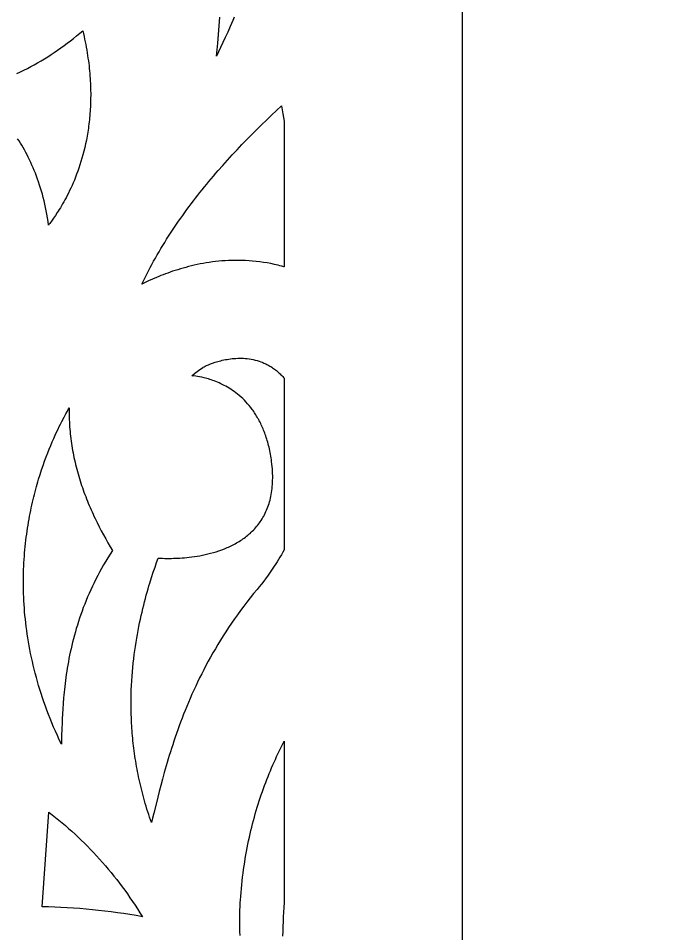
# Model space of a CAD drawing. Extents: x -750 to 750, y -1000 to 1000.
# Drawn here: x -611.3 to -462.2, y -590.3 to -384.6 of the extents above; entities that cross this region are included whole.
import ezdxf

# ---------------------------------------------------------------- set-up
doc = ezdxf.new("R2010")
doc.units = 0
doc.layers.add('LAYER_1', color=18, linetype='CONTINUOUS')

msp = doc.modelspace()

# ---------------------------------------------------------------- linework, layer by layer
at = {"layer": 'LAYER_1'}
msp.add_lwpolyline([(-475.66, 274.46), (-477.41, 255.17, -0.426497), (-483.05, 250.67, 1), (-489.05, 205.44, -0.214305), (-485.57, 203.28, -0.489736), (-510.5, 127.16, 0.182251), (-474.88, 69.45, -0.070235), (-473.9, 68.45, -0.552147), (-511.5, -26.78), (-511.5, -1000), (-750, -1000), (-750, 1000)], format="xyb", dxfattribs=at)
for points in [[(-562.77, -384.37), (-563.07, -385.08), (-563.66, -386.43), (-564.23, -387.72), (-564.79, -388.94), (-565.82, -391.16), (-566.29, -392.17), (-566.72, -393.09), (-566.61, -391.65), (-566.48, -390.2), (-566.23, -387.29), (-565.97, -384.37)], [(-611.6, -397), (-610.82, -396.63), (-610.04, -396.24), (-609.26, -395.85), (-608.49, -395.44), (-607.72, -395.02), (-606.96, -394.59), (-606.2, -394.15), (-605.45, -393.69), (-604.7, -393.23), (-603.95, -392.75), (-603.22, -392.26), (-602.48, -391.76), (-601.75, -391.25), (-601.03, -390.73), (-600.31, -390.2), (-599.6, -389.66), (-598.9, -389.11), (-598.2, -388.54), (-597.51, -387.97), (-596.82, -387.39), (-596.67, -388.02), (-596.53, -388.65), (-596.39, -389.28), (-596.27, -389.9), (-596.14, -390.51), (-596.03, -391.12), (-595.92, -391.73), (-595.82, -392.34), (-595.73, -392.93), (-595.64, -393.53), (-595.56, -394.12), (-595.48, -394.7), (-595.41, -395.29), (-595.35, -395.86), (-595.29, -396.43), (-595.24, -397), (-595.19, -397.57), (-595.15, -398.13), (-595.12, -398.68), (-595.09, -399.23), (-595.07, -399.78), (-595.05, -400.32), (-595.04, -400.85), (-595.03, -401.39), (-595.03, -401.92), (-595.04, -402.44), (-595.04, -402.96), (-595.06, -403.47), (-595.07, -403.98), (-595.1, -404.49), (-595.12, -404.99), (-595.15, -405.49), (-595.19, -405.98), (-595.23, -406.47), (-595.27, -406.95), (-595.32, -407.43), (-595.37, -407.9), (-595.43, -408.37), (-595.49, -408.83), (-595.55, -409.29), (-595.62, -409.75), (-595.69, -410.2), (-595.76, -410.65), (-595.84, -411.09), (-595.92, -411.53), (-596.01, -411.96), (-596.18, -412.81), (-596.37, -413.64), (-596.57, -414.46), (-596.78, -415.25), (-596.99, -416.03), (-597.22, -416.79), (-597.45, -417.53), (-597.69, -418.25), (-597.94, -418.95), (-598.19, -419.63), (-598.44, -420.29), (-598.7, -420.94), (-598.97, -421.56), (-599.23, -422.17), (-599.5, -422.75), (-599.77, -423.32), (-600.03, -423.87), (-600.3, -424.4), (-600.57, -424.91), (-600.83, -425.4), (-601.09, -425.87), (-601.35, -426.32), (-601.6, -426.75), (-601.85, -427.16), (-602.09, -427.55), (-602.32, -427.92), (-602.55, -428.27), (-602.97, -428.91), (-603.36, -429.48), (-603.71, -429.96), (-604.24, -430.68), (-604.41, -430.91), (-604.51, -431.07), (-604.62, -430.25), (-604.75, -429.44), (-604.88, -428.65), (-605.02, -427.87), (-605.18, -427.1), (-605.34, -426.34), (-605.52, -425.6), (-605.7, -424.86), (-605.89, -424.14), (-606.09, -423.44), (-606.3, -422.74), (-606.52, -422.06), (-606.74, -421.38), (-606.98, -420.72), (-607.22, -420.07), (-607.46, -419.43), (-607.71, -418.81), (-607.97, -418.19), (-608.24, -417.59), (-608.51, -416.99), (-608.78, -416.41), (-609.06, -415.84), (-609.35, -415.28), (-609.64, -414.73), (-609.93, -414.19), (-610.23, -413.66), (-610.53, -413.14), (-610.83, -412.63), (-611.14, -412.13), (-611.45, -411.65)], [(-561.43, -590.75), (-561.47, -589.8), (-561.5, -588.83), (-561.52, -587.85), (-561.52, -586.86), (-561.5, -585.86), (-561.49, -585.36), (-561.47, -584.85), (-561.45, -584.34), (-561.43, -583.83), (-561.4, -583.31), (-561.36, -582.79), (-561.3, -581.91), (-561.23, -581.03), (-561.15, -580.16), (-561.07, -579.3), (-560.98, -578.44), (-560.88, -577.59), (-560.77, -576.74), (-560.66, -575.91), (-560.54, -575.08), (-560.41, -574.25), (-560.28, -573.43), (-560.14, -572.62), (-560, -571.81), (-559.85, -571.01), (-559.69, -570.22), (-559.53, -569.43), (-559.36, -568.65), (-559.19, -567.88), (-559.01, -567.11), (-558.82, -566.35), (-558.63, -565.59), (-558.43, -564.84), (-558.23, -564.1), (-558.03, -563.36), (-557.81, -562.63), (-557.6, -561.91), (-557.38, -561.19), (-557.15, -560.48), (-556.92, -559.77), (-556.68, -559.07), (-556.44, -558.38), (-556.2, -557.69), (-555.95, -557.01), (-555.69, -556.33), (-555.43, -555.66), (-555.17, -555), (-554.91, -554.34), (-554.64, -553.68), (-554.36, -553.04), (-554.09, -552.4), (-553.81, -551.76), (-553.52, -551.13), (-553.23, -550.51), (-552.94, -549.9), (-552.65, -549.28), (-552.35, -548.68), (-552.05, -548.08), (-551.75, -547.49), (-551.5, -547.01), (-551.5, -582.92), (-551.53, -583.33), (-551.61, -584.39), (-551.68, -585.46), (-551.74, -586.53), (-551.79, -587.6), (-551.83, -588.68), (-551.86, -589.76), (-551.88, -590.84)]]:
    msp.add_lwpolyline(points, dxfattribs=at)
for points in [[(-551.99, -405.16), (-551.86, -406.03), (-551.71, -406.88), (-551.55, -407.73), (-551.5, -407.99), (-551.5, -440.46), (-551.64, -440.42), (-552.06, -440.3), (-552.48, -440.19), (-552.9, -440.09), (-553.32, -439.99), (-553.73, -439.89), (-554.56, -439.72), (-555.38, -439.57), (-556.2, -439.44), (-557.01, -439.32), (-557.82, -439.22), (-558.62, -439.14), (-559.42, -439.08), (-560.2, -439.04), (-560.99, -439.01), (-561.76, -438.99), (-562.53, -438.99), (-563.29, -439), (-564.04, -439.03), (-564.79, -439.07), (-565.52, -439.13), (-566.25, -439.19), (-566.97, -439.27), (-567.68, -439.36), (-568.38, -439.46), (-569.08, -439.57), (-569.76, -439.69), (-570.44, -439.81), (-571.1, -439.95), (-571.76, -440.09), (-572.4, -440.24), (-573.04, -440.4), (-573.66, -440.57), (-574.27, -440.73), (-574.87, -440.91), (-575.46, -441.09), (-576.04, -441.27), (-576.61, -441.46), (-577.16, -441.65), (-577.71, -441.84), (-578.24, -442.03), (-578.75, -442.23), (-579.26, -442.43), (-579.75, -442.62), (-580.23, -442.82), (-581.14, -443.21), (-582, -443.59), (-582.81, -443.96), (-583.55, -444.31), (-583.18, -443.57), (-582.81, -442.83), (-582.44, -442.09), (-582.06, -441.36), (-581.67, -440.63), (-581.28, -439.9), (-580.88, -439.18), (-580.48, -438.47), (-580.07, -437.75), (-579.66, -437.05), (-579.24, -436.34), (-578.82, -435.65), (-578.39, -434.95), (-577.96, -434.26), (-577.52, -433.57), (-577.08, -432.89), (-576.63, -432.21), (-576.18, -431.54), (-575.73, -430.87), (-575.27, -430.2), (-574.8, -429.54), (-574.34, -428.88), (-573.86, -428.22), (-573.39, -427.57), (-572.91, -426.92), (-572.43, -426.28), (-571.94, -425.64), (-571.45, -425), (-570.96, -424.37), (-570.46, -423.74), (-569.96, -423.11), (-569.46, -422.49), (-568.95, -421.87), (-568.44, -421.26), (-567.93, -420.65), (-567.41, -420.04), (-566.89, -419.43), (-566.37, -418.83), (-565.32, -417.64), (-564.26, -416.46), (-563.19, -415.29), (-562.11, -414.14), (-561.02, -412.99), (-559.93, -411.86), (-558.83, -410.74), (-557.72, -409.64), (-556.61, -408.54), (-555.49, -407.46), (-554.37, -406.39), (-553.25, -405.32), (-552.12, -404.27)], [(-561.13, -461), (-560.7, -461.01), (-560.27, -461.04), (-559.83, -461.08), (-559.4, -461.14), (-558.96, -461.21), (-558.52, -461.29), (-558.07, -461.4), (-557.63, -461.52), (-557.19, -461.65), (-556.75, -461.81), (-556.52, -461.89), (-556.3, -461.98), (-556.08, -462.07), (-555.86, -462.17), (-555.64, -462.28), (-555.43, -462.39), (-555.21, -462.5), (-554.99, -462.62), (-554.77, -462.75), (-554.56, -462.88), (-554.34, -463.01), (-554.13, -463.15), (-553.91, -463.3), (-553.7, -463.45), (-553.49, -463.61), (-553.28, -463.78), (-553.07, -463.95), (-552.86, -464.13), (-552.66, -464.31), (-552.45, -464.5), (-552.25, -464.7), (-552.05, -464.9), (-551.85, -465.11), (-551.65, -465.33), (-551.5, -465.5), (-551.5, -503.95), (-551.54, -504.02), (-551.85, -504.59), (-552.17, -505.14), (-552.49, -505.68), (-552.81, -506.21), (-553.13, -506.72), (-553.44, -507.22), (-553.76, -507.71), (-554.07, -508.18), (-554.38, -508.64), (-554.69, -509.09), (-554.99, -509.51), (-555.29, -509.93), (-555.58, -510.33), (-556.14, -511.08), (-556.67, -511.76), (-557.17, -512.38), (-557.62, -512.94), (-558.4, -513.88), (-559.17, -514.83), (-559.92, -515.78), (-560.64, -516.73), (-561.36, -517.68), (-562.05, -518.64), (-562.72, -519.59), (-563.38, -520.54), (-564.03, -521.5), (-564.65, -522.45), (-565.26, -523.41), (-565.86, -524.36), (-566.44, -525.31), (-567, -526.26), (-567.55, -527.21), (-568.08, -528.15), (-568.6, -529.1), (-569.11, -530.04), (-569.6, -530.98), (-570.08, -531.91), (-570.54, -532.84), (-570.99, -533.77), (-571.43, -534.69), (-571.85, -535.61), (-572.26, -536.52), (-572.66, -537.43), (-573.05, -538.34), (-573.43, -539.23), (-573.79, -540.13), (-574.15, -541.01), (-574.49, -541.89), (-574.82, -542.76), (-575.14, -543.63), (-575.45, -544.49), (-575.76, -545.34), (-576.05, -546.18), (-576.33, -547.02), (-576.6, -547.84), (-576.87, -548.66), (-577.12, -549.47), (-577.37, -550.27), (-577.61, -551.05), (-577.84, -551.83), (-578.07, -552.6), (-578.49, -554.11), (-578.89, -555.57), (-579.27, -556.98), (-579.62, -558.34), (-579.95, -559.65), (-580.26, -560.91), (-580.83, -563.25), (-581.1, -564.34), (-581.35, -565.35), (-581.57, -564.74), (-581.78, -564.12), (-581.99, -563.51), (-582.19, -562.9), (-582.38, -562.29), (-582.57, -561.68), (-582.75, -561.07), (-582.93, -560.46), (-583.1, -559.86), (-583.26, -559.25), (-583.42, -558.65), (-583.57, -558.05), (-583.72, -557.45), (-583.86, -556.85), (-584, -556.25), (-584.14, -555.66), (-584.26, -555.07), (-584.38, -554.47), (-584.5, -553.88), (-584.61, -553.3), (-584.72, -552.71), (-584.82, -552.12), (-584.92, -551.54), (-585.01, -550.96), (-585.1, -550.38), (-585.18, -549.8), (-585.26, -549.23), (-585.34, -548.65), (-585.41, -548.08), (-585.47, -547.51), (-585.53, -546.94), (-585.59, -546.38), (-585.64, -545.81), (-585.69, -545.25), (-585.73, -544.69), (-585.77, -544.13), (-585.81, -543.58), (-585.84, -543.03), (-585.89, -541.93), (-585.93, -540.84), (-585.95, -539.75), (-585.96, -538.68), (-585.95, -537.62), (-585.93, -536.57), (-585.9, -535.53), (-585.86, -534.5), (-585.8, -533.48), (-585.73, -532.47), (-585.66, -531.47), (-585.57, -530.49), (-585.47, -529.51), (-585.36, -528.55), (-585.24, -527.6), (-585.12, -526.66), (-584.98, -525.74), (-584.84, -524.83), (-584.69, -523.93), (-584.54, -523.04), (-584.38, -522.17), (-584.21, -521.31), (-584.04, -520.47), (-583.86, -519.64), (-583.68, -518.82), (-583.49, -518.02), (-583.3, -517.23), (-583.11, -516.46), (-582.92, -515.71), (-582.72, -514.97), (-582.53, -514.24), (-582.33, -513.54), (-582.13, -512.84), (-581.93, -512.17), (-581.73, -511.51), (-581.34, -510.25), (-580.95, -509.05), (-580.57, -507.93), (-580.21, -506.88), (-579.87, -505.9), (-579.38, -505.92), (-578.92, -505.94), (-578.35, -505.96), (-577.66, -505.96), (-576.87, -505.96), (-576.43, -505.95), (-575.98, -505.93), (-575.51, -505.91), (-575.01, -505.89), (-574.5, -505.85), (-573.97, -505.81), (-573.43, -505.76), (-572.87, -505.7), (-572.3, -505.63), (-571.72, -505.55), (-571.13, -505.46), (-570.53, -505.36), (-569.92, -505.24), (-569.31, -505.12), (-568.69, -504.98), (-568.07, -504.82), (-567.44, -504.65), (-566.82, -504.47), (-566.19, -504.26), (-565.57, -504.04), (-564.95, -503.81), (-564.64, -503.68), (-564.34, -503.55), (-564.03, -503.42), (-563.73, -503.28), (-563.42, -503.14), (-563.12, -502.99), (-562.82, -502.83), (-562.53, -502.67), (-562.23, -502.51), (-561.94, -502.34), (-561.65, -502.17), (-561.37, -501.98), (-561.08, -501.8), (-560.81, -501.61), (-560.53, -501.41), (-560.26, -501.21), (-559.99, -501), (-559.72, -500.78), (-559.46, -500.56), (-559.2, -500.34), (-558.95, -500.1), (-558.7, -499.86), (-558.46, -499.62), (-558.22, -499.37), (-557.99, -499.11), (-557.76, -498.84), (-557.54, -498.57), (-557.32, -498.29), (-557.11, -498.01), (-556.9, -497.72), (-556.7, -497.42), (-556.51, -497.11), (-556.32, -496.8), (-556.14, -496.48), (-555.96, -496.15), (-555.8, -495.81), (-555.64, -495.47), (-555.48, -495.12), (-555.34, -494.76), (-555.2, -494.4), (-555.06, -494.02), (-554.94, -493.64), (-554.83, -493.25), (-554.72, -492.85), (-554.62, -492.45), (-554.53, -492.03), (-554.45, -491.61), (-554.37, -491.18), (-554.31, -490.74), (-554.25, -490.3), (-554.21, -489.84), (-554.17, -489.37), (-554.14, -488.9), (-554.13, -488.42), (-554.12, -487.93), (-554.12, -487.43), (-554.13, -486.92), (-554.16, -486.4), (-554.19, -485.87), (-554.24, -485.33), (-554.29, -484.79), (-554.36, -484.23), (-554.42, -483.8), (-554.48, -483.38), (-554.54, -482.97), (-554.62, -482.56), (-554.69, -482.16), (-554.77, -481.76), (-554.85, -481.37), (-554.94, -480.99), (-555.03, -480.61), (-555.13, -480.24), (-555.23, -479.87), (-555.33, -479.51), (-555.44, -479.16), (-555.55, -478.81), (-555.66, -478.46), (-555.78, -478.13), (-555.9, -477.8), (-556.02, -477.47), (-556.15, -477.15), (-556.28, -476.84), (-556.41, -476.53), (-556.54, -476.22), (-556.68, -475.92), (-556.82, -475.63), (-556.97, -475.34), (-557.12, -475.06), (-557.26, -474.78), (-557.42, -474.51), (-557.57, -474.24), (-557.73, -473.98), (-557.89, -473.73), (-558.05, -473.47), (-558.21, -473.23), (-558.38, -472.98), (-558.54, -472.75), (-558.71, -472.51), (-558.88, -472.28), (-559.06, -472.06), (-559.41, -471.63), (-559.76, -471.21), (-560.13, -470.82), (-560.49, -470.43), (-560.86, -470.07), (-561.24, -469.72), (-561.62, -469.39), (-562, -469.08), (-562.38, -468.78), (-562.76, -468.49), (-563.15, -468.22), (-563.53, -467.97), (-563.92, -467.72), (-564.3, -467.5), (-564.68, -467.28), (-565.06, -467.08), (-565.44, -466.88), (-565.81, -466.71), (-566.18, -466.54), (-566.54, -466.38), (-566.9, -466.23), (-567.25, -466.1), (-567.59, -465.97), (-567.93, -465.86), (-568.26, -465.75), (-568.58, -465.65), (-568.9, -465.56), (-569.49, -465.4), (-570.04, -465.28), (-570.55, -465.17), (-571, -465.09), (-571.39, -465.03), (-571.99, -464.96), (-572.29, -464.93), (-571.68, -464.45), (-571.07, -463.96), (-570.77, -463.72), (-570.46, -463.49), (-570.15, -463.26), (-569.83, -463.05), (-569.73, -462.99), (-569.55, -462.89), (-569.29, -462.77), (-568.97, -462.62), (-568.58, -462.45), (-568.13, -462.28), (-567.62, -462.09), (-567.06, -461.9), (-566.76, -461.81), (-566.45, -461.72), (-566.12, -461.63), (-565.79, -461.54), (-565.45, -461.46), (-565.09, -461.38), (-564.73, -461.31), (-564.36, -461.24), (-563.98, -461.18), (-563.59, -461.13), (-563.19, -461.08), (-562.79, -461.05), (-562.38, -461.02), (-561.97, -461), (-561.55, -460.99)], [(-599.86, -472.64), (-599.86, -473.17), (-599.87, -473.71), (-599.86, -474.24), (-599.85, -474.78), (-599.83, -475.32), (-599.8, -475.85), (-599.77, -476.39), (-599.73, -476.92), (-599.68, -477.46), (-599.63, -478), (-599.57, -478.53), (-599.51, -479.06), (-599.44, -479.6), (-599.36, -480.13), (-599.28, -480.66), (-599.19, -481.2), (-599.1, -481.73), (-599, -482.26), (-598.9, -482.79), (-598.79, -483.32), (-598.67, -483.84), (-598.55, -484.37), (-598.42, -484.89), (-598.29, -485.42), (-598.16, -485.94), (-598.01, -486.46), (-597.87, -486.98), (-597.72, -487.5), (-597.56, -488.02), (-597.4, -488.53), (-597.24, -489.05), (-597.07, -489.56), (-596.9, -490.07), (-596.72, -490.58), (-596.54, -491.08), (-596.35, -491.59), (-596.16, -492.09), (-595.97, -492.59), (-595.77, -493.09), (-595.57, -493.58), (-595.37, -494.08), (-595.16, -494.57), (-594.94, -495.06), (-594.73, -495.54), (-594.51, -496.03), (-594.29, -496.51), (-594.06, -496.99), (-593.61, -497.94), (-593.13, -498.87), (-592.65, -499.8), (-592.16, -500.71), (-591.66, -501.61), (-591.15, -502.49), (-590.63, -503.37), (-590.11, -504.22), (-590.64, -505.02), (-591.15, -505.82), (-591.64, -506.62), (-592.12, -507.42), (-592.58, -508.23), (-593.02, -509.03), (-593.45, -509.83), (-593.87, -510.64), (-594.27, -511.44), (-594.66, -512.24), (-595.03, -513.04), (-595.39, -513.84), (-595.73, -514.64), (-596.06, -515.43), (-596.38, -516.23), (-596.69, -517.02), (-596.98, -517.81), (-597.26, -518.6), (-597.53, -519.38), (-597.78, -520.17), (-598.03, -520.94), (-598.26, -521.72), (-598.48, -522.49), (-598.7, -523.25), (-598.9, -524.02), (-599.09, -524.77), (-599.27, -525.53), (-599.44, -526.27), (-599.61, -527.02), (-599.76, -527.75), (-599.91, -528.48), (-600.04, -529.21), (-600.17, -529.93), (-600.29, -530.64), (-600.41, -531.34), (-600.51, -532.04), (-600.61, -532.73), (-600.7, -533.41), (-600.79, -534.09), (-600.87, -534.76), (-600.94, -535.42), (-601.01, -536.07), (-601.07, -536.71), (-601.13, -537.34), (-601.23, -538.58), (-601.31, -539.77), (-601.38, -540.93), (-601.44, -542.04), (-601.48, -543.11), (-601.52, -544.13), (-601.58, -546.03), (-601.63, -547.71), (-602.09, -546.75), (-602.53, -545.78), (-602.95, -544.82), (-603.36, -543.87), (-603.76, -542.92), (-604.14, -541.97), (-604.51, -541.03), (-604.87, -540.08), (-605.21, -539.15), (-605.54, -538.21), (-605.86, -537.29), (-606.16, -536.36), (-606.45, -535.44), (-606.73, -534.52), (-607, -533.61), (-607.25, -532.7), (-607.49, -531.8), (-607.72, -530.9), (-607.94, -530), (-608.15, -529.11), (-608.34, -528.22), (-608.53, -527.34), (-608.7, -526.47), (-608.87, -525.59), (-609.02, -524.73), (-609.16, -523.86), (-609.29, -523), (-609.42, -522.15), (-609.53, -521.3), (-609.63, -520.46), (-609.72, -519.62), (-609.81, -518.79), (-609.88, -517.96), (-609.94, -517.14), (-610, -516.32), (-610.05, -515.51), (-610.09, -514.71), (-610.12, -513.9), (-610.14, -513.11), (-610.15, -512.32), (-610.16, -511.54), (-610.16, -510.76), (-610.15, -509.99), (-610.13, -509.22), (-610.11, -508.46), (-610.08, -507.71), (-610.04, -506.96), (-609.99, -506.22), (-609.94, -505.48), (-609.89, -504.75), (-609.82, -504.03), (-609.75, -503.31), (-609.68, -502.6), (-609.6, -501.9), (-609.51, -501.2), (-609.42, -500.51), (-609.32, -499.83), (-609.22, -499.15), (-609.11, -498.48), (-609, -497.82), (-608.89, -497.16), (-608.77, -496.51), (-608.64, -495.87), (-608.52, -495.24), (-608.38, -494.61), (-608.25, -493.99), (-608.11, -493.37), (-607.97, -492.77), (-607.82, -492.17), (-607.67, -491.58), (-607.52, -490.99), (-607.37, -490.42), (-607.21, -489.85), (-607.05, -489.29), (-606.89, -488.74), (-606.73, -488.19), (-606.4, -487.12), (-606.06, -486.09), (-605.72, -485.09), (-605.38, -484.12), (-605.04, -483.18), (-604.69, -482.28), (-604.35, -481.41), (-604.01, -480.58), (-603.67, -479.78), (-603.34, -479.02), (-603.01, -478.29), (-602.69, -477.61), (-602.38, -476.95), (-602.09, -476.34), (-601.8, -475.77), (-601.53, -475.23), (-601.03, -474.27), (-600.6, -473.48), (-600.25, -472.85), (-600, -472.39), (-599.84, -472.1)], [(-603.69, -563.6), (-602.94, -564.18), (-602.2, -564.78), (-601.46, -565.39), (-600.72, -566.01), (-599.99, -566.64), (-599.27, -567.28), (-598.55, -567.94), (-597.84, -568.6), (-597.14, -569.28), (-596.44, -569.96), (-595.75, -570.66), (-595.06, -571.36), (-594.38, -572.08), (-593.71, -572.81), (-593.04, -573.54), (-592.38, -574.28), (-591.73, -575.04), (-591.08, -575.8), (-590.45, -576.57), (-589.81, -577.35), (-589.19, -578.14), (-588.58, -578.94), (-587.97, -579.75), (-587.37, -580.56), (-586.78, -581.39), (-586.2, -582.22), (-585.62, -583.06), (-585.06, -583.9), (-584.5, -584.76), (-583.95, -585.62), (-583.41, -586.49), (-584.81, -586.25), (-586.21, -586.02), (-587.62, -585.81), (-589.02, -585.6), (-590.43, -585.42), (-591.84, -585.24), (-593.24, -585.08), (-594.65, -584.93), (-596.06, -584.8), (-597.48, -584.68), (-598.89, -584.57), (-600.3, -584.48), (-601.71, -584.4), (-603.13, -584.33), (-604.54, -584.28), (-605.95, -584.24), (-604.44, -563.02)]]:
    msp.add_lwpolyline(points, close=True, dxfattribs=at)

doc.saveas('drawing.dxf')
